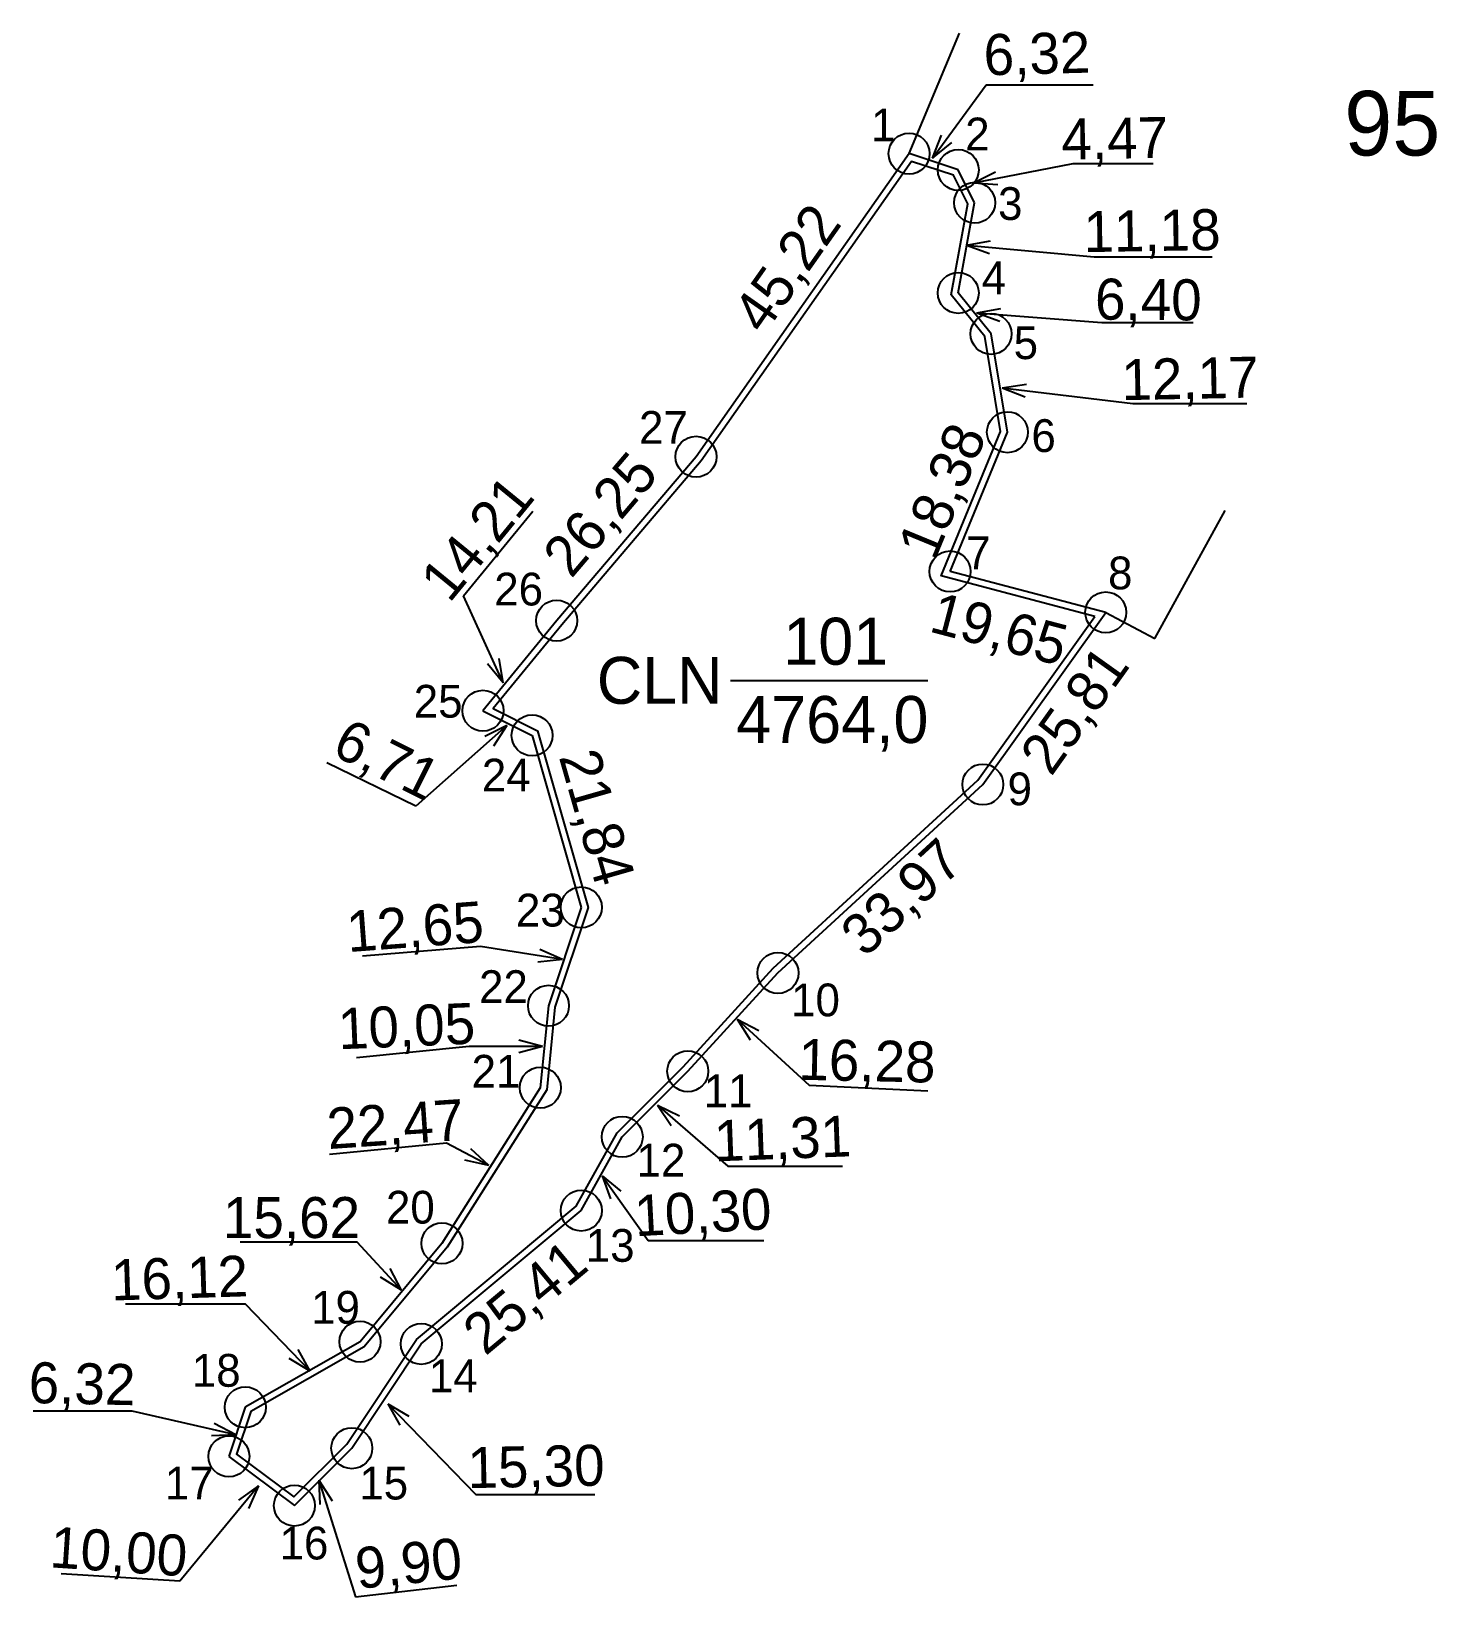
# Model space of a CAD drawing. Extents: x 553348 to 553519, y 1840186 to 1840377.
import ezdxf

# ---------------------------------------------------------------- set-up
doc = ezdxf.new("R2010")
doc.units = 0
for name, color, linetype in [('CanhThua', 7, 'Continuous'), ('ChieuDaiCanhThua', 7, 'Continuous'), ('Level 10', 7, 'Continuous'), ('Level 2', 7, 'Continuous'), ('MocDinhThua', 7, 'Continuous'), ('NhanDiaChinhThua', 7, 'Continuous'), ('NhanTuCan', 7, 'Continuous'), ('RauThua', 7, 'Continuous'), ('SoHieuDinhThua', 7, 'Continuous')]:
    doc.layers.add(name, color=color, linetype=linetype)

msp = doc.modelspace()

# ---------------------------------------------------------------- linework, layer by layer
at = {"layer": 'CanhThua'}
for p, q in [((553455, 1840362), (553429, 1840325)), ((553461, 1840360), (553455, 1840362)), ((553463, 1840356), (553461, 1840360)), ((553461, 1840345), (553463, 1840356)), ((553465, 1840340), (553461, 1840345)), ((553467, 1840328), (553465, 1840340)), ((553460, 1840311), (553467, 1840328)), ((553429, 1840325), (553412, 1840305)), ((553479, 1840306), (553460, 1840311)), ((553464, 1840285), (553479, 1840306)), ((553412, 1840305), (553403, 1840294)), ((553403, 1840294), (553409, 1840291)), ((553409, 1840291), (553415, 1840270)), ((553439, 1840262), (553464, 1840285)), ((553415, 1840270), (553411, 1840258)), ((553428, 1840250), (553439, 1840262)), ((553411, 1840258), (553410, 1840248)), ((553420, 1840242), (553428, 1840250)), ((553410, 1840248), (553398, 1840229)), ((553415, 1840233), (553420, 1840242)), ((553395.48, 1840216.73), (553415, 1840233)), ((553398, 1840229), (553388, 1840217)), ((553388, 1840217), (553374, 1840209)), ((553387, 1840204), (553395.48, 1840216.73)), ((553374, 1840209), (553372, 1840203)), ((553380, 1840197), (553387, 1840204)), ((553372, 1840203), (553380, 1840197))]:
    msp.add_line(p, q, dxfattribs=at)
at = {"layer": 'Level 10'}
for p, q in [((553402.72, 1840265.23), (553388.31, 1840264.07)), ((553401.31, 1840253.03), (553387.57, 1840251.65)), ((553442.79, 1840248.3), (553457.28, 1840247.62)), ((553398.55, 1840241.21), (553384.29, 1840239.85)), ((553432.9, 1840238.41), (553446.89, 1840238.41)), ((553387.66, 1840229.14), (553373.36, 1840229.14)), ((553423.15, 1840229.35), (553437.29, 1840229.35)), ((553374.02, 1840221.56), (553359.37, 1840221.56)), ((553360.2, 1840208.52), (553348.13, 1840208.52)), ((553402.13, 1840198.35), (553416.66, 1840198.35)), ((553387.44, 1840185.88), (553399.81, 1840187.27))]:
    msp.add_line(p, q, dxfattribs=at)
at = {"layer": 'Level 2'}
for p, q in [((553457.87, 1840361.46), (553464.42, 1840370.38)), ((553464.42, 1840370.38), (553477.48, 1840370.38)), ((553457.87, 1840361.46), (553458.96, 1840364.25)), ((553457.87, 1840361.46), (553460.21, 1840363.34)), ((553462.85, 1840358.44), (553475.03, 1840360.8)), ((553475.03, 1840360.8), (553484.79, 1840360.8)), ((553462.85, 1840358.44), (553465.54, 1840359.76)), ((553462.85, 1840358.44), (553465.84, 1840358.23)), ((553462, 1840350.84), (553464.95, 1840351.34)), ((553462, 1840350.84), (553477.59, 1840349.4)), ((553462, 1840350.84), (553464.81, 1840349.8)), ((553477.59, 1840349.4), (553491.98, 1840349.4)), ((553463.26, 1840342.55), (553466.21, 1840343.1)), ((553463.26, 1840342.55), (553478.53, 1840341.37)), ((553463.26, 1840342.55), (553466.09, 1840341.55)), ((553478.53, 1840341.37), (553489.66, 1840341.37)), ((553466.36, 1840333.43), (553469.34, 1840333.85)), ((553466.36, 1840333.43), (553482.31, 1840331.49)), ((553466.36, 1840333.43), (553469.15, 1840332.31)), ((553482.31, 1840331.49), (553496.2, 1840331.49)), ((553400.63, 1840308.02), (553409.1, 1840318.36)), ((553405.47, 1840297.4), (553400.63, 1840308.02)), ((553405.47, 1840297.4), (553403.57, 1840299.72)), ((553405.47, 1840297.4), (553404.98, 1840300.36)), ((553405.92, 1840292.2), (553394.83, 1840282.35)), ((553405.92, 1840292.2), (553403.23, 1840290.86)), ((553405.92, 1840292.2), (553404.27, 1840289.7)), ((553394.83, 1840282.35), (553383.95, 1840287.66)), ((553412.7, 1840263.63), (553402.72, 1840265.23)), ((553412.7, 1840263.63), (553409.71, 1840263.32)), ((553412.7, 1840263.63), (553409.96, 1840264.86)), ((553434.01, 1840256.37), (553442.79, 1840248.3)), ((553434.01, 1840256.37), (553435.62, 1840253.83)), ((553434.01, 1840256.37), (553436.67, 1840254.98)), ((553410.28, 1840253.03), (553407.39, 1840253.8)), ((553410.28, 1840253.03), (553401.31, 1840253.03)), ((553410.28, 1840253.03), (553407.39, 1840252.25)), ((553424.3, 1840245.87), (553432.9, 1840238.41)), ((553424.3, 1840245.87), (553425.98, 1840243.39)), ((553424.3, 1840245.87), (553427, 1840244.56)), ((553403.73, 1840238.52), (553398.55, 1840241.21)), ((553403.73, 1840238.52), (553401.51, 1840240.54)), ((553403.73, 1840238.52), (553400.8, 1840239.17)), ((553417.53, 1840237.26), (553423.15, 1840229.35)), ((553417.53, 1840237.26), (553418.58, 1840234.45)), ((553417.53, 1840237.26), (553419.84, 1840235.35)), ((553393.05, 1840223.28), (553387.66, 1840229.14)), ((553393.05, 1840223.28), (553390.52, 1840224.89)), ((553393.05, 1840223.28), (553391.66, 1840225.94)), ((553381.93, 1840213.42), (553374.02, 1840221.56)), ((553381.93, 1840213.42), (553380.47, 1840216.04)), ((553381.93, 1840213.42), (553379.36, 1840214.95)), ((553372.85, 1840205.62), (553360.2, 1840208.52)), ((553391.38, 1840209.43), (553402.13, 1840198.35)), ((553391.38, 1840209.43), (553392.84, 1840206.81)), ((553391.38, 1840209.43), (553393.96, 1840207.89)), ((553372.85, 1840205.62), (553370.2, 1840207.02)), ((553372.85, 1840205.62), (553369.86, 1840205.51)), ((553382.99, 1840200.11), (553387.44, 1840185.88)), ((553382.99, 1840200.11), (553383.11, 1840197.11)), ((553382.99, 1840200.11), (553384.6, 1840197.57)), ((553375.63, 1840199.39), (553366.01, 1840187.78)), ((553375.63, 1840199.39), (553373.18, 1840197.65)), ((553375.63, 1840199.39), (553374.38, 1840196.66)), ((553366.01, 1840187.78), (553351.52, 1840188.66))]:
    msp.add_line(p, q, dxfattribs=at)
msp.add_lwpolyline([(553477.68, 1840305.52), (553458.91, 1840310.46), (553466.17, 1840328.09), (553464.25, 1840339.66), (553460.15, 1840344.78), (553462.17, 1840355.88), (553460.43, 1840359.35), (553455.31, 1840361.05), (553429.63, 1840324.51), (553412.61, 1840304.49), (553404.25, 1840294.27), (553409.67, 1840291.56), (553415.84, 1840269.98), (553411.79, 1840257.83), (553410.78, 1840247.73), (553398.65, 1840228.53), (553388.52, 1840216.38), (553374.66, 1840208.46), (553372.94, 1840203.29), (553379.92, 1840198.06), (553386.38, 1840204.51), (553394.88, 1840217.27), (553414.37, 1840233.52), (553419.36, 1840242.49), (553427.42, 1840250.55), (553438.43, 1840262.57), (553463.4, 1840285.53)], close=True, dxfattribs=at)
at = {"layer": 'MocDinhThua'}
for centre in [(553455, 1840362), (553461, 1840360), (553463, 1840356), (553461, 1840345), (553465, 1840340), (553467, 1840328), (553429, 1840325), (553460, 1840311), (553412, 1840305), (553479, 1840306), (553403, 1840294), (553409, 1840291), (553464, 1840285), (553415, 1840270), (553439, 1840262), (553411, 1840258), (553428, 1840250), (553410, 1840248), (553420, 1840242), (553415, 1840233), (553398, 1840229), (553388, 1840217), (553395.48, 1840216.73), (553374, 1840209), (553387, 1840204), (553372, 1840203), (553380, 1840197)]:
    msp.add_circle(centre, 2.5, dxfattribs=at)
at = {"layer": 'NhanDiaChinhThua'}
msp.add_line((553433.19, 1840297.71), (553457.29, 1840297.71), dxfattribs=at)
at = {"layer": 'RauThua'}
for p, q in [((553455, 1840362), (553461.15, 1840376.7)), ((553484.97, 1840302.8), (553493.57, 1840318.46)), ((553479, 1840306), (553484.97, 1840302.8))]:
    msp.add_line(p, q, dxfattribs=at)

# ---------------------------------------------------------------- texts
at = {"layer": 'ChieuDaiCanhThua'}
for s, rotation, p in [('6,32', 1.4756, (553464.16, 1840371.55)), ('4,47', 1.064, (553473.63, 1840361.25)), ('45,22', 54.9042, (553437.29, 1840339.76)), ('11,18', 0.9285, (553476.32, 1840349.97)), ('6,40', 359.5018, (553477.67, 1840341.75)), ('12,17', 1.1552, (553480.96, 1840331.9)), ('18,38', 67.6199, (553458.13, 1840312.18)), ('26,25', 49.6355, (553413.78, 1840310.03)), ('14,21', 50.7106, (553398.9, 1840307.04)), ('19,65', 345.2564, (553457.29, 1840303.71)), ('25,81', 54.4623, (553472.34, 1840285.88)), ('6,71', 333.4349, (553384.38, 1840288.74)), ('21,84', 285.9454, (553412.24, 1840288.4)), ('33,97', 42.6141, (553449.61, 1840263.78)), ('12,65', 4.3179, (553386.55, 1840264.54)), ('10,05', 2.4077, (553385.42, 1840252.68)), ('16,28', 358.7634, (553441.45, 1840248.97)), ('22,47', 3.923, (553384.14, 1840240.5)), ('11,31', 2.1658, (553431.29, 1840239)), ('15,62', 0.052, (553371.28, 1840229.64)), ('10,30', 3.0491, (553421.61, 1840229.86)), ('25,41', 39.8113, (553403.29, 1840215.18)), ('16,12', 1.8002, (553357.69, 1840222.02)), ('6,32', 358.7665, (553347.53, 1840209.52)), ('15,30', 1.1115, (553401.16, 1840199.12)), ('10,00', 356.1617, (553350.05, 1840189.47)), ('9,90', 5.8394, (553387.71, 1840186.82))]:
    msp.add_text(s, height=5, rotation=rotation, dxfattribs=at).set_placement(p)
at = {"layer": 'NhanDiaChinhThua'}
for s, p in [('101', (553439.66, 1840299.62)), ('CLN', (553416.9, 1840294.85)), ('4764,0', (553433.92, 1840290.07))]:
    msp.add_text(s, height=5.731, dxfattribs=at).set_placement(p)
at = {"layer": 'NhanTuCan'}
msp.add_text('95', height=7.883, dxfattribs=at).set_placement((553508.1, 1840361.77))
at = {"layer": 'SoHieuDinhThua'}
for s, p in [('1', (553450.37, 1840363.5)), ('2', (553461.85, 1840362.39)), ('3', (553465.86, 1840353.9)), ('4', (553463.86, 1840344.84)), ('5', (553467.76, 1840336.92)), ('27', (553422.05, 1840326.58)), ('6', (553469.93, 1840325.58)), ('7', (553461.97, 1840311.27)), ('8', (553479.28, 1840308.82)), ('26', (553404.38, 1840306.85)), ('25', (553394.56, 1840293.16)), ('24', (553402.87, 1840284.15)), ('9', (553467.02, 1840282.47)), ('23', (553407.03, 1840267.67)), ('22', (553402.53, 1840258.33)), ('10', (553440.61, 1840256.71)), ('21', (553401.62, 1840248)), ('11', (553429.93, 1840245.61)), ('12', (553421.75, 1840237.15)), ('20', (553391.17, 1840231.41)), ('13', (553415.55, 1840226.75)), ('19', (553382.04, 1840219.19)), ('18', (553367.48, 1840211.5)), ('14', (553396.41, 1840210.83)), ('17', (553364.19, 1840197.75)), ('15', (553387.92, 1840197.74)), ('16', (553378.19, 1840190.42))]:
    msp.add_text(s, height=4, dxfattribs=at).set_placement(p)

doc.saveas('drawing.dxf')
